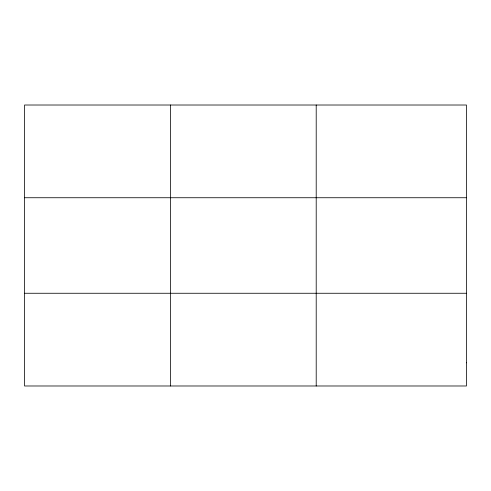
<?xml version="1.0" encoding="UTF-8"?>
<svg xmlns="http://www.w3.org/2000/svg" width="491" height="491" viewBox="0 0 491 491"><rect width="100%" height="100%" fill="white"/><g stroke="black" fill="none" stroke-linecap="round" stroke-linejoin="round"><path stroke-width="0.74" d="M170.377 105.013L170.377 385.987M316.204 105.013L316.204 385.987M24.55 197.738L466.45 197.738M24.55 293.262L466.45 293.262M466.45 362.806L466.45 385.987L24.55 385.987L24.55 105.013L466.45 105.013L466.45 362.806"/></g></svg>
